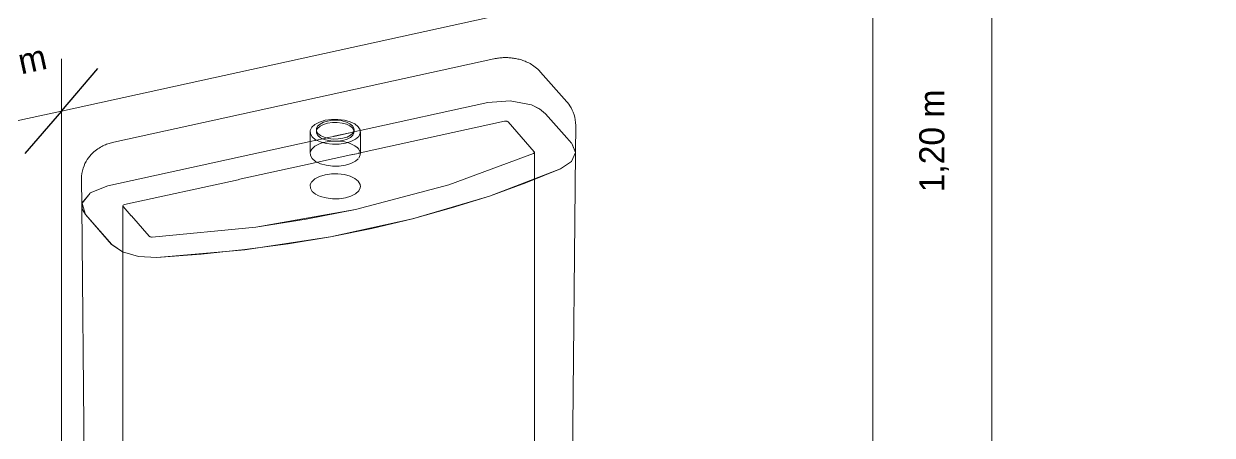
# Model space of a CAD drawing. Header units: metres. Extents: x -24.8 to 3.4, y -2.1 to 25.8.
# Drawn here: x -23.744 to -22.799, y 13.88 to 14.207 of the extents above; entities that cross this region are included whole.
import ezdxf

# ---------------------------------------------------------------- set-up
doc = ezdxf.new("R2010")
doc.units = ezdxf.units.M
for name, color, linetype, lineweight in [('A-ANNO-DIMS', 7, 'Continuous', 5), ('A-ANNO-DIMS-20', 7, 'Continuous', 5), ('P-SANR-FIXT', 7, 'Continuous', 5)]:
    doc.layers.add(name, color=color, linetype=linetype, lineweight=lineweight)
doc.styles.add('Century Gothic_1', font='GOTHIC.TTF', dxfattribs={"height": 0.02})
doc.dimstyles.new('Setores_1_mm', dxfattribs={"dimscale": 0.3048, "dimtxt": 0.020883, "dimasz": 0.208333, "dimexe": 0.15748, "dimexo": 0.098425, "dimgap": 0.114829, "dimtad": 1, "dimrnd": 0.01, "dimzin": 0, "dimdsep": 46, "dimtxsty": 'Century Gothic_1', "dimblk1": 'OBLIQUE', "dimblk2": 'OBLIQUE', "dimsah": 1, "dimcen": 0.09, "dimazin": 0, "dimtfac": 1, "dimtdec": 4, "dimtix": 1, "dimtmove": 0, "dimatfit": 3, "dimfxl": 1, "dimtvp": 1, "dimtolj": 1, "dimtzin": 0, "dimarcsym": 2})

# ---------------------------------------------------------------- blocks, each defined once
blk = doc.blocks.new('UT_Bacia com caixa acoplada - UT_Bacia com caixa acoplada-3248018-BWC GUARITA')
at = {"layer": 'P-SANR-FIXT'}
for p, q in [((-23.36994, 14.17918), (-23.67209, 14.11291)), ((-23.3118, 14.14501), (-23.33263, 14.1687)), ((-23.51597, 14.12115), (-23.51597, 14.10989)), ((-23.51097, 14.12288), (-23.51097, 14.12115)), ((-23.48097, 14.12115), (-23.48097, 14.12288)), ((-23.47597, 14.10989), (-23.47597, 14.12115)), ((-23.30493, 14.10476), (-23.30473, 14.12624)), ((-23.30745, 13.83179), (-23.30489, 14.10476)), ((-23.69771, 14.08366), (-23.69751, 14.06218)), ((-23.69461, 14.05527), (-23.69734, 14.06417)), ((-23.6973, 14.06417), (-23.69721, 14.05998)), ((-23.69755, 14.06218), (-23.695, 13.78921)), ((-23.67378, 14.03158), (-23.69461, 14.05527)), ((-23.5335, 14.03206), (-23.49977, 14.03771)), ((-23.60272, 14.02384), (-23.56787, 14.02743)), ((-23.56786, 14.02743), (-23.53351, 14.03206)), ((-23.65251, 14.02202), (-23.63795, 14.02131)), ((-23.63795, 14.02131), (-23.60273, 14.02384))]:
    blk.add_line(p, q, dxfattribs=at)
at = {"layer": 'P-SANR-FIXT', "color": 8, "true_color": 0x808080}
for p, q in [((-23.47618, 14.12217), (-23.37457, 14.14446)), ((-23.37455, 14.14444), (-23.47618, 14.12215)), ((-23.33361, 14.1395), (-23.32866, 14.13552)), ((-23.3287, 14.13551), (-23.33341, 14.13939)), ((-23.36145, 14.12953), (-23.47609, 14.10439)), ((-23.36145, 14.12953), (-23.47609, 14.10439)), ((-23.35976, 14.12955), (-23.36145, 14.12953)), ((-23.35854, 14.12897), (-23.35957, 14.12951)), ((-23.31825, 14.12363), (-23.3287, 14.13551)), ((-23.32866, 14.13552), (-23.31823, 14.12366)), ((-23.33771, 14.10528), (-23.35854, 14.12897)), ((-23.33771, 14.10528), (-23.35854, 14.12897)), ((-23.3119, 14.11641), (-23.31813, 14.12349)), ((-23.31808, 14.12349), (-23.31185, 14.11641)), ((-23.67672, 14.07819), (-23.51585, 14.11347)), ((-23.51585, 14.11345), (-23.6767, 14.07817)), ((-23.30802, 14.112), (-23.31188, 14.11638)), ((-23.31185, 14.1164), (-23.30802, 14.11205)), ((-23.30493, 14.10467), (-23.30787, 14.11182)), ((-23.30783, 14.11183), (-23.30489, 14.10485)), ((-23.51597, 14.10989), (-23.51597, 14.10382)), ((-23.47597, 14.10382), (-23.47597, 14.10989)), ((-23.33829, 14.104), (-23.33759, 14.10457)), ((-23.33753, 14.10484), (-23.33771, 14.10528)), ((-23.33753, 14.1011), (-23.33753, 14.10467)), ((-23.51585, 14.09567), (-23.57311, 14.08311)), ((-23.51585, 14.09567), (-23.57311, 14.08311)), ((-23.51158, 14.09757), (-23.51428, 14.0998)), ((-23.47985, 14.09791), (-23.48346, 14.09603)), ((-23.47779, 14.09966), (-23.47985, 14.09791)), ((-23.34448, 14.08048), (-23.31693, 14.09171)), ((-23.57323, 14.08309), (-23.6636, 14.06327)), ((-23.57323, 14.08309), (-23.6636, 14.06327)), ((-23.33753, 13.82327), (-23.33753, 14.08329)), ((-23.69079, 14.07256), (-23.67672, 14.07819)), ((-23.6767, 14.07817), (-23.69076, 14.07255)), ((-23.51428, 14.07381), (-23.51158, 14.07158)), ((-23.4762, 14.07934), (-23.47766, 14.08185)), ((-23.47598, 14.07797), (-23.47604, 14.07862)), ((-23.37336, 14.07009), (-23.34451, 14.08047)), ((-23.69734, 14.06417), (-23.69726, 14.06449)), ((-23.69724, 14.06442), (-23.6973, 14.06417)), ((-23.69725, 14.06454), (-23.69099, 14.07242)), ((-23.69099, 14.07239), (-23.69723, 14.06447)), ((-23.6636, 14.06327), (-23.6647, 14.06274)), ((-23.6636, 14.06327), (-23.66409, 14.06312)), ((-23.51158, 14.07158), (-23.51043, 14.07093)), ((-23.40344, 14.06059), (-23.37338, 14.07008)), ((-23.69721, 14.05998), (-23.69711, 14.05963)), ((-23.69711, 14.05963), (-23.69457, 14.05527)), ((-23.69457, 14.05527), (-23.67374, 14.03159)), ((-23.66476, 14.06266), (-23.66492, 14.06226)), ((-23.66492, 14.06226), (-23.66492, 14.05852)), ((-23.66456, 14.06162), (-23.65822, 14.05441)), ((-23.66456, 14.06162), (-23.65822, 14.05441)), ((-23.66409, 14.06312), (-23.66449, 14.06291)), ((-23.6581, 14.05428), (-23.6439, 14.03813)), ((-23.6581, 14.05428), (-23.6439, 14.03813)), ((-23.51897, 14.05156), (-23.47987, 14.05927)), ((-23.43461, 14.052), (-23.40346, 14.06058)), ((-23.64163, 14.03748), (-23.55911, 14.04533)), ((-23.55911, 14.04533), (-23.51897, 14.05156)), ((-23.49975, 14.03771), (-23.46677, 14.04436)), ((-23.46675, 14.04437), (-23.43462, 14.052)), ((-23.6439, 14.03813), (-23.64361, 14.03789)), ((-23.6439, 14.03813), (-23.64327, 14.03772)), ((-23.64267, 14.03754), (-23.64163, 14.03748)), ((-23.67374, 14.03159), (-23.66522, 14.02568)), ((-23.66518, 14.02567), (-23.65252, 14.02203)), ((-23.66492, 14.02557), (-23.66492, 13.78069))]:
    blk.add_line(p, q, dxfattribs=at)
at = {"layer": 'P-SANR-FIXT', "color": 254, "true_color": 0xdfdfdf}
for p, q in [((-23.48431, 14.12037), (-23.49715, 14.11755)), ((-23.49714, 14.11757), (-23.48424, 14.1204)), ((-23.48413, 14.12043), (-23.48106, 14.1211)), ((-23.48106, 14.12108), (-23.48413, 14.12041)), ((-23.51559, 14.11353), (-23.51462, 14.11374)), ((-23.51462, 14.11372), (-23.51558, 14.11351)), ((-23.51461, 14.11374), (-23.51225, 14.11426)), ((-23.51228, 14.11423), (-23.51461, 14.11372)), ((-23.51209, 14.1143), (-23.51167, 14.11439)), ((-23.51167, 14.11437), (-23.51209, 14.11427)), ((-23.51151, 14.11442), (-23.511, 14.11454)), ((-23.511, 14.11451), (-23.51151, 14.1144)), ((-23.50596, 14.11564), (-23.50254, 14.11639)), ((-23.50248, 14.11638), (-23.50593, 14.11563)), ((-23.50238, 14.11643), (-23.50174, 14.11657)), ((-23.5017, 14.11655), (-23.50238, 14.1164)), ((-23.50151, 14.11662), (-23.49912, 14.11714)), ((-23.4991, 14.11712), (-23.50149, 14.1166)), ((-23.49881, 14.11721), (-23.49737, 14.11752)), ((-23.49737, 14.1175), (-23.49877, 14.11719)), ((-23.48346, 14.10277), (-23.51019, 14.09691)), ((-23.48346, 14.10277), (-23.51019, 14.09691)), ((-23.48214, 14.10306), (-23.48337, 14.1028)), ((-23.48214, 14.10306), (-23.48337, 14.1028)), ((-23.48053, 14.10342), (-23.48195, 14.1031)), ((-23.48053, 14.10342), (-23.48195, 14.1031)), ((-23.47911, 14.10373), (-23.48037, 14.10345)), ((-23.47911, 14.10373), (-23.48037, 14.10345)), ((-23.4777, 14.10404), (-23.47896, 14.10376)), ((-23.4777, 14.10404), (-23.47896, 14.10376)), ((-23.47709, 14.10417), (-23.47766, 14.10405)), ((-23.47709, 14.10417), (-23.47766, 14.10405)), ((-23.4762, 14.10437), (-23.47686, 14.10422)), ((-23.4762, 14.10437), (-23.47686, 14.10422)), ((-23.4762, 14.10533), (-23.47604, 14.10461))]:
    blk.add_line(p, q, dxfattribs=at)
at = {"layer": 'P-SANR-FIXT', "color": 9, "true_color": 0xbfbfbf}
for p, q in [((-23.48224, 14.12416), (-23.48114, 14.12228)), ((-23.48106, 14.1211), (-23.47632, 14.12214)), ((-23.47632, 14.12212), (-23.48106, 14.12108)), ((-23.51087, 14.11456), (-23.50596, 14.11564)), ((-23.50593, 14.11563), (-23.51084, 14.11455)), ((-23.50786, 14.11185), (-23.50567, 14.11256)), ((-23.49763, 14.11377), (-23.49378, 14.11375)), ((-23.47838, 14.10857), (-23.47766, 14.10784)), ((-23.47766, 14.10784), (-23.47722, 14.10729)), ((-23.47708, 14.10709), (-23.4762, 14.10533)), ((-23.33753, 14.08332), (-23.33753, 14.1011)), ((-23.51019, 14.09691), (-23.51585, 14.09567)), ((-23.51019, 14.09691), (-23.51585, 14.09567)), ((-23.47604, 14.07862), (-23.4762, 14.07934)), ((-23.66492, 14.05852), (-23.66492, 14.02582)), ((-23.66489, 14.06209), (-23.66473, 14.06182))]:
    blk.add_line(p, q, dxfattribs=at)
at = {"layer": 'P-SANR-FIXT'}
for points in [[(-23.33263, 14.1687, 0), (-23.33369, 14.16984, 0), (-23.33475, 14.17088, 0), (-23.33582, 14.17182, 0), (-23.33688, 14.17268, 0), (-23.33793, 14.17346, 0), (-23.33897, 14.17417, 0), (-23.34, 14.17481, 0), (-23.34102, 14.1754, 0), (-23.34203, 14.17594, 0), (-23.34302, 14.17642, 0), (-23.34401, 14.17687, 0), (-23.34498, 14.17728, 0), (-23.34595, 14.17765, 0), (-23.3469, 14.17799, 0), (-23.34785, 14.1783, 0), (-23.34879, 14.17858, 0), (-23.34972, 14.17883, 0), (-23.35065, 14.17906, 0), (-23.35157, 14.17926, 0), (-23.35249, 14.17944, 0), (-23.3534, 14.1796, 0), (-23.35431, 14.17974, 0), (-23.35522, 14.17986, 0), (-23.35612, 14.17996, 0), (-23.35703, 14.18004, 0), (-23.35793, 14.1801, 0), (-23.35883, 14.18015, 0), (-23.35973, 14.18017, 0), (-23.36063, 14.18018, 0), (-23.36153, 14.18017, 0), (-23.36243, 14.18014, 0), (-23.36333, 14.18009, 0), (-23.36423, 14.18003, 0), (-23.36513, 14.17995, 0), (-23.36604, 14.17984, 0), (-23.36695, 14.17972, 0), (-23.36786, 14.17958, 0), (-23.36877, 14.17942, 0), (-23.36969, 14.17923, 0), (-23.36994, 14.17918, 0)], [(-23.30473, 14.12624, 0), (-23.3048, 14.12844, 0), (-23.30504, 14.13061, 0), (-23.30544, 14.13272, 0), (-23.306, 14.13475, 0), (-23.30668, 14.13667, 0), (-23.30747, 14.13848, 0), (-23.30835, 14.14016, 0), (-23.30929, 14.14172, 0), (-23.31029, 14.14314, 0), (-23.31132, 14.14445, 0), (-23.3118, 14.14501, 0)], [(-23.51428, 14.11713, 0), (-23.51574, 14.11964, 0), (-23.51585, 14.12224, 0), (-23.51461, 14.12477, 0), (-23.51209, 14.12706, 0), (-23.50848, 14.12894, 0), (-23.50401, 14.13029, 0), (-23.499, 14.13102, 0), (-23.49378, 14.13108, 0), (-23.48871, 14.13045, 0), (-23.48413, 14.1292, 0), (-23.48037, 14.12739, 0), (-23.47766, 14.12516, 0)], [(-23.47766, 14.12516, 0), (-23.48037, 14.12739, 0), (-23.48413, 14.1292, 0), (-23.48871, 14.13045, 0), (-23.49378, 14.13108, 0), (-23.499, 14.13102, 0), (-23.50401, 14.13029, 0), (-23.50848, 14.12894, 0), (-23.51209, 14.12706, 0), (-23.51461, 14.12477, 0), (-23.51585, 14.12224, 0), (-23.51574, 14.11964, 0), (-23.51428, 14.11713, 0)], [(-23.48224, 14.12589, 0), (-23.48427, 14.12756, 0), (-23.48709, 14.12892, 0), (-23.49053, 14.12986, 0), (-23.49433, 14.13033, 0), (-23.49824, 14.13029, 0), (-23.502, 14.12974, 0), (-23.50535, 14.12873, 0), (-23.50806, 14.12731, 0), (-23.50995, 14.1256, 0), (-23.51088, 14.1237, 0), (-23.5108, 14.12175, 0), (-23.50971, 14.11987, 0)], [(-23.47766, 14.12516, 0), (-23.4762, 14.12266, 0), (-23.47609, 14.12005, 0), (-23.47734, 14.11752, 0), (-23.47985, 14.11524, 0), (-23.48346, 14.11335, 0), (-23.48793, 14.112, 0), (-23.49294, 14.11127, 0), (-23.49816, 14.11122, 0), (-23.50323, 14.11184, 0), (-23.50781, 14.1131, 0), (-23.51158, 14.1149, 0), (-23.51428, 14.11713, 0)], [(-23.51428, 14.11713, 0), (-23.51158, 14.1149, 0), (-23.50781, 14.1131, 0), (-23.50323, 14.11184, 0), (-23.49816, 14.11122, 0), (-23.49294, 14.11127, 0), (-23.48793, 14.112, 0), (-23.48346, 14.11335, 0), (-23.47985, 14.11524, 0), (-23.47734, 14.11752, 0), (-23.47609, 14.12005, 0), (-23.4762, 14.12266, 0), (-23.47766, 14.12516, 0)], [(-23.50971, 14.11814, 0), (-23.5108, 14.12001, 0), (-23.51088, 14.12197, 0)], [(-23.50971, 14.11987, 0), (-23.50768, 14.1182, 0), (-23.50485, 14.11684, 0), (-23.50142, 14.1159, 0), (-23.49762, 14.11543, 0), (-23.4937, 14.11548, 0), (-23.48994, 14.11602, 0), (-23.48659, 14.11703, 0), (-23.48388, 14.11845, 0), (-23.482, 14.12016, 0), (-23.48106, 14.12206, 0), (-23.48114, 14.12401, 0), (-23.48224, 14.12589, 0)], [(-23.48108, 14.12206, 0), (-23.48106, 14.12033, 0), (-23.482, 14.11843, 0), (-23.48388, 14.11671, 0), (-23.48659, 14.1153, 0), (-23.48994, 14.11429, 0), (-23.4937, 14.11374, 0), (-23.49762, 14.1137, 0), (-23.50142, 14.11417, 0), (-23.50485, 14.11511, 0), (-23.50768, 14.11646, 0), (-23.50971, 14.11814, 0)], [(-23.69771, 14.08366, 0), (-23.69764, 14.08586, 0), (-23.6974, 14.08803, 0), (-23.697, 14.09014, 0), (-23.69645, 14.09217, 0), (-23.69576, 14.0941, 0), (-23.69497, 14.09591, 0), (-23.6941, 14.09759, 0), (-23.69315, 14.09914, 0), (-23.69215, 14.10057, 0), (-23.69112, 14.10187, 0), (-23.69007, 14.10307, 0), (-23.68901, 14.10415, 0), (-23.68795, 14.10513, 0), (-23.68688, 14.10603, 0), (-23.68583, 14.10684, 0), (-23.68478, 14.10758, 0), (-23.68374, 14.10826, 0), (-23.68272, 14.10887, 0), (-23.68171, 14.10943, 0), (-23.68071, 14.10994, 0), (-23.67972, 14.11041, 0), (-23.67874, 14.11083, 0), (-23.67777, 14.11122, 0), (-23.67681, 14.11157, 0), (-23.67586, 14.11189, 0), (-23.67492, 14.11219, 0), (-23.67398, 14.11245, 0), (-23.67305, 14.11269, 0), (-23.67213, 14.11291, 0), (-23.67209, 14.11291, 0)], [(-23.30489, 14.10475, 0), (-23.30489, 14.10467, 0), (-23.30811, 14.09754, 0), (-23.3169, 14.09169, 0)], [(-23.3169, 14.09169, 0), (-23.37336, 14.07007, 0), (-23.43461, 14.05198, 0), (-23.49975, 14.03769, 0), (-23.56786, 14.02741, 0), (-23.63795, 14.02129, 0)], [(-23.63795, 14.02129, 0), (-23.65252, 14.02201, 0), (-23.66521, 14.02565, 0), (-23.67378, 14.03158, 0)]]:
    blk.add_polyline3d(points, dxfattribs=at)
at = {"layer": 'P-SANR-FIXT', "color": 8, "true_color": 0x808080}
for points in [[(-23.37457, 14.14446, 0), (-23.35674, 14.14582, 0), (-23.33994, 14.14255, 0), (-23.33367, 14.13954, 0)], [(-23.33346, 14.13943, 0), (-23.33996, 14.14253, 0), (-23.35675, 14.1458, 0), (-23.37455, 14.14444, 0)], [(-23.35976, 14.12955, 0), (-23.36032, 14.12962, 0), (-23.36089, 14.12961, 0), (-23.36145, 14.12953, 0)], [(-23.35854, 14.12897, 0), (-23.35884, 14.12921, 0), (-23.35926, 14.12941, 0), (-23.35956, 14.12951, 0)], [(-23.51085, 14.12211, 0), (-23.50995, 14.12387, 0), (-23.50806, 14.12558, 0), (-23.50535, 14.12699, 0), (-23.502, 14.12801, 0), (-23.49824, 14.12855, 0), (-23.49433, 14.12859, 0), (-23.49053, 14.12813, 0), (-23.48709, 14.12719, 0), (-23.48427, 14.12583, 0), (-23.48231, 14.12424, 0)], [(-23.50567, 14.11256, 0), (-23.50401, 14.11297, 0), (-23.499, 14.11369, 0), (-23.49763, 14.11377, 0)], [(-23.4937, 14.11374, 0), (-23.48871, 14.11313, 0), (-23.48627, 14.11255, 0)], [(-23.64163, 14.03748, 0), (-23.55911, 14.04533, 0), (-23.47987, 14.05927, 0), (-23.40571, 14.07897, 0), (-23.33829, 14.104, 0)], [(-23.51428, 14.0998, 0), (-23.51574, 14.10231, 0), (-23.51585, 14.10492, 0)], [(-23.47987, 14.05927, 0), (-23.40571, 14.07897, 0), (-23.33829, 14.104, 0)], [(-23.47604, 14.10461, 0), (-23.47609, 14.10273, 0), (-23.4773, 14.10024, 0)], [(-23.33829, 14.104, 0), (-23.33791, 14.10421, 0), (-23.33766, 14.10446, 0)], [(-23.33754, 14.10473, 0), (-23.33755, 14.10501, 0), (-23.33771, 14.10528, 0)], [(-23.3169, 14.09172, 0), (-23.30814, 14.09755, 0), (-23.30493, 14.10467, 0)], [(-23.50323, 14.09451, 0), (-23.50781, 14.09577, 0), (-23.51158, 14.09757, 0)], [(-23.48346, 14.09603, 0), (-23.48793, 14.09468, 0), (-23.49294, 14.09395, 0), (-23.49816, 14.09389, 0), (-23.50323, 14.09451, 0)], [(-23.50848, 14.08562, 0), (-23.51209, 14.08374, 0), (-23.51461, 14.08146, 0)], [(-23.47766, 14.08185, 0), (-23.48037, 14.08408, 0), (-23.48413, 14.08588, 0), (-23.48871, 14.08714, 0), (-23.49378, 14.08776, 0), (-23.499, 14.0877, 0), (-23.50401, 14.08697, 0), (-23.50848, 14.08562, 0)], [(-23.51474, 14.08128, 0), (-23.51585, 14.07892, 0), (-23.51574, 14.07632, 0), (-23.51428, 14.07381, 0)], [(-23.49294, 14.06796, 0), (-23.48793, 14.06868, 0), (-23.48346, 14.07004, 0), (-23.47985, 14.07192, 0), (-23.47734, 14.0742, 0)], [(-23.47734, 14.0742, 0), (-23.47609, 14.07673, 0), (-23.47597, 14.07783, 0)], [(-23.51027, 14.07085, 0), (-23.50781, 14.06978, 0), (-23.50323, 14.06852, 0), (-23.49816, 14.0679, 0), (-23.49294, 14.06796, 0)], [(-23.66476, 14.06266, 0), (-23.6649, 14.06238, 0), (-23.66489, 14.0621, 0), (-23.66473, 14.06182, 0)], [(-23.64361, 14.03789, 0), (-23.64321, 14.0377, 0), (-23.64273, 14.03756, 0)], [(-23.64264, 14.03754, 0), (-23.64219, 14.03748, 0), (-23.64163, 14.03748, 0)]]:
    blk.add_polyline3d(points, dxfattribs=at)
at = {"layer": 'P-SANR-FIXT', "color": 9, "true_color": 0xbfbfbf}
for points in [[(-23.5158, 14.10514, 0), (-23.51461, 14.10745, 0), (-23.51209, 14.10973, 0), (-23.50848, 14.11161, 0), (-23.50789, 14.11184, 0)], [(-23.48627, 14.11255, 0), (-23.48413, 14.11187, 0), (-23.48037, 14.11007, 0), (-23.47846, 14.10864, 0)], [(-23.64327, 14.03772, 0), (-23.64298, 14.03762, 0), (-23.64275, 14.03756, 0)]]:
    blk.add_polyline3d(points, dxfattribs=at)
blk = doc.blocks.new('DIMBLOCK2-BWC GUARITA')
at = {"layer": 'A-ANNO-DIMS-20'}
for p, q in [((-23.71377, 14.13768), (-23.71377, 14.17927)), ((-23.80534, 14.1176), (-23.80534, 14.15919)), ((-23.80534, 14.1176), (-23.71377, 14.13768)), ((-23.71377, 14.13768), (-23.71377, 13.64281)), ((-23.80534, 14.1176), (-23.80534, 13.8693))]:
    blk.add_line(p, q, dxfattribs=at)
at = {"layer": 'A-ANNO-DIMS-20', "lineweight": 25}
for p, q in [((-23.71377, 14.13768), (-23.6847, 14.17157)), ((-23.80534, 14.1176), (-23.77627, 14.15149)), ((-23.71377, 14.13768), (-23.74285, 14.1038)), ((-23.80534, 14.1176), (-23.83441, 14.08372))]:
    blk.add_line(p, q, dxfattribs=at)
at = {"layer": 'A-ANNO-DIMS-20', "color": 0, "insert": (-23.80811, 14.17356), "char_height": 0.02, "width": 0.1058091, "attachment_point": 1, "rotation": 12.36944, "line_spacing_factor": 0.984502, "style": 'Century Gothic_1'}
blk.add_mtext('0,10 m', dxfattribs=at)
blk = doc.blocks.new('_Oblique')
at = {"color": 0, "linetype": 'ByBlock', "lineweight": -2}
blk.add_line((-0.5, -0.5), (0.5, 0.5), dxfattribs=at)
blk = doc.blocks.new('DIMBLOCK3-BWC GUARITA')
at = {"layer": 'A-ANNO-DIMS-20'}
for p, q in [((-22.76248, 14.34631), (-22.76248, 14.38789)), ((-23.71377, 14.13768), (-22.76248, 14.34631)), ((-22.76248, 14.34631), (-22.76248, 14.3334)), ((-23.71377, 14.13768), (-23.71377, 14.17927)), ((-23.71377, 14.13768), (-23.71377, 13.64281))]:
    blk.add_line(p, q, dxfattribs=at)
at = {"layer": 'A-ANNO-DIMS-20', "lineweight": 25}
for p, q in [((-22.76248, 14.34631), (-22.73341, 14.38019)), ((-22.76248, 14.34631), (-22.79155, 14.31243)), ((-23.71377, 14.13768), (-23.6847, 14.17157)), ((-23.71377, 14.13768), (-23.74285, 14.1038))]:
    blk.add_line(p, q, dxfattribs=at)
at = {"layer": 'A-ANNO-DIMS-20', "color": 0, "insert": (-23.28668, 14.28792), "char_height": 0.02, "width": 0.1058091, "attachment_point": 1, "rotation": 12.36944, "line_spacing_factor": 0.984502, "style": 'Century Gothic_1'}
blk.add_mtext('1,04 m', dxfattribs=at)
blk = doc.blocks.new('DIMBLOCK6-BWC GUARITA')
at = {"layer": 'A-ANNO-DIMS-20'}
for p, q in [((-22.97387, 14.64241), (-22.77148, 14.68679)), ((-22.97387, 14.64241), (-23.01781, 14.63277)), ((-22.97387, 14.64241), (-22.97387, 13.60581)), ((-22.97387, 13.60581), (-22.92992, 13.61545)), ((-22.97387, 13.60581), (-22.98751, 13.60282))]:
    blk.add_line(p, q, dxfattribs=at)
at = {"layer": 'A-ANNO-DIMS-20', "lineweight": 25}
for p, q in [((-22.97387, 14.64241), (-23.00294, 14.66354)), ((-22.97387, 14.64241), (-22.9448, 14.62128)), ((-22.97387, 13.60581), (-23.00294, 13.62694)), ((-22.97387, 13.60581), (-22.9448, 13.58468))]:
    blk.add_line(p, q, dxfattribs=at)
at = {"layer": 'A-ANNO-DIMS-20', "color": 0, "insert": (-23.03155, 14.073), "char_height": 0.02, "width": 0.1058091, "attachment_point": 1, "rotation": 90, "line_spacing_factor": 0.984502, "style": 'Century Gothic_1'}
blk.add_mtext('1,20 m', dxfattribs=at)
blk = doc.blocks.new('DIMBLOCK8-BWC GUARITA')
at = {"layer": 'A-ANNO-DIMS-20'}
for p, q in [((-23.06836, 15.40446), (-22.78995, 15.46552)), ((-23.06836, 15.40446), (-23.11231, 15.39482)), ((-23.06836, 15.40446), (-23.06836, 13.58509)), ((-23.06836, 13.58509), (-23.02441, 13.59473)), ((-23.06836, 13.58509), (-23.082, 13.5821))]:
    blk.add_line(p, q, dxfattribs=at)
at = {"layer": 'A-ANNO-DIMS-20', "lineweight": 25}
for p, q in [((-23.06836, 15.40446), (-23.09743, 15.42559)), ((-23.06836, 15.40446), (-23.03929, 15.38333)), ((-23.06836, 13.58509), (-23.09743, 13.60622)), ((-23.06836, 13.58509), (-23.03929, 13.56396))]:
    blk.add_line(p, q, dxfattribs=at)
at = {"layer": 'A-ANNO-DIMS-20', "color": 0, "insert": (-23.12604, 14.44366), "char_height": 0.02, "width": 0.1058091, "attachment_point": 1, "rotation": 90, "line_spacing_factor": 0.984502, "style": 'Century Gothic_1'}
blk.add_mtext('2,10 m', dxfattribs=at)

msp = doc.modelspace()

# ---------------------------------------------------------------- block references
at = {"layer": 'P-SANR-FIXT'}
msp.add_blockref('UT_Bacia com caixa acoplada - UT_Bacia com caixa acoplada-3248018-BWC GUARITA', (0, 0), dxfattribs=at)

# ---------------------------------------------------------------- dimensions: what is measured, and where the dimension line sits
at = {"layer": 'A-ANNO-DIMS'}
for base, p1, p2, angle, override, picture, middle in [((-23.06836, 13.57607), (-22.76248, 15.47154), (-23.10947, 13.57607), 90, {"dimpost": '<>', "dimfxl": 1.926969}, 'DIMBLOCK8-BWC GUARITA', (-23.11386, 14.52381)), ((-22.97387, 13.5968), (-22.74401, 14.69282), (-23.01498, 13.5968), 90, {"dimpost": '<>', "dimfxl": 1.129017}, 'DIMBLOCK6-BWC GUARITA', (-23.01937, 14.14481)), ((-22.77062, 14.34452), (-23.71377, 13.61682), (-22.76248, 14.30741), 12.36944, {"dimpost": '<>', "dimfxl": 1.175529}, 'DIMBLOCK3-BWC GUARITA', (-23.30644, 14.2736)), ((-23.82276, 14.11378), (-23.80534, 13.84331), (-23.71377, 13.61682), 12.36944, {"dimpost": '<>', "dimfxl": 0.244296}, 'DIMBLOCK2-BWC GUARITA', (-23.85249, 14.15385))]:
    dim = msp.add_linear_dim(base=base, p1=p1, p2=p2, angle=angle, dimstyle='Setores_1_mm', override=override, dxfattribs=at)
    dim.commit()
    dim.dimension.update_dxf_attribs({"geometry": picture, "text_midpoint": middle})

doc.saveas('drawing.dxf')
